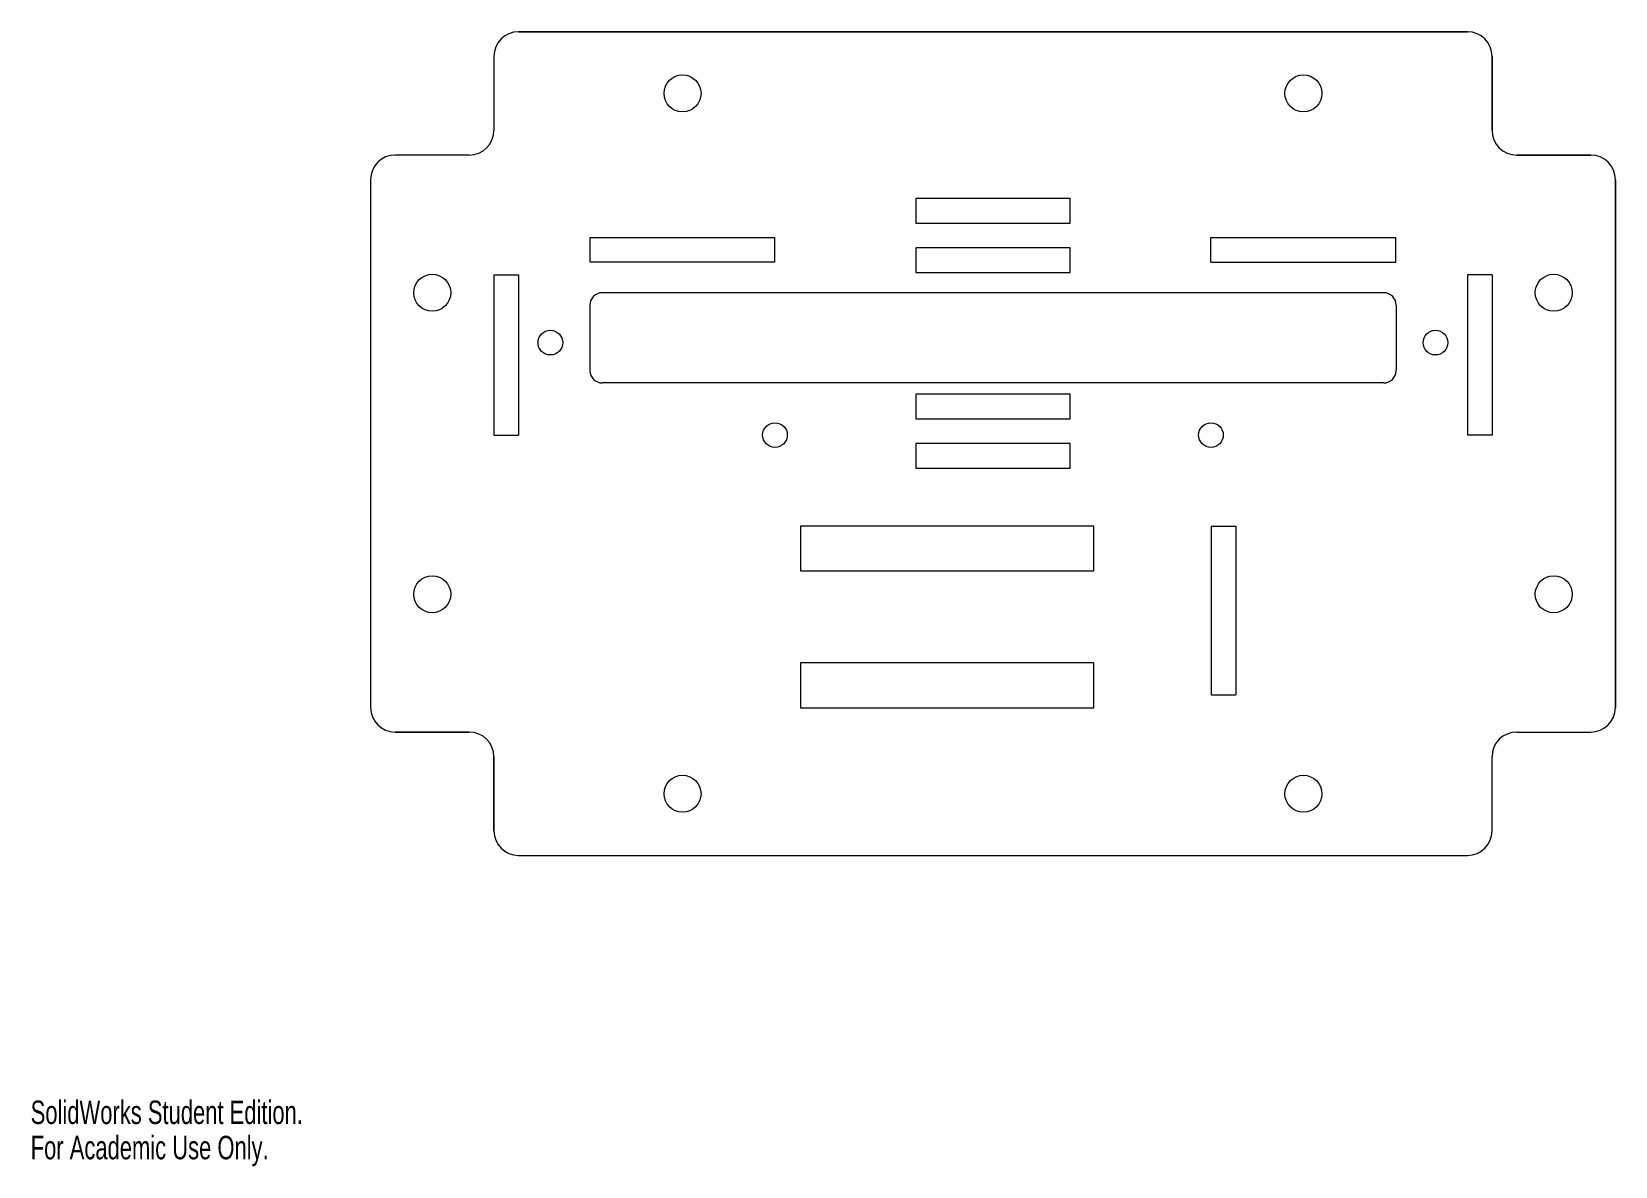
# Model space of a CAD drawing. Header units: inches. Extents: x 0 to 12.9, y 0 to 9.2.
import ezdxf

# ---------------------------------------------------------------- set-up
doc = ezdxf.new("R2010")
doc.units = ezdxf.units.IN
doc.header["$MEASUREMENT"] = 0
doc.styles.add('SLDTEXTSTYLE0', font='TXT', dxfattribs={"width": 0.7})

msp = doc.modelspace()

# ---------------------------------------------------------------- linework, layer by layer
at = {"color": 7, "linetype": 'Continuous', "lineweight": 15}
for p, q in [((3.957, 9.201), (11.653, 9.201)), ((3.757, 9.001), (3.757, 8.401)), ((11.853, 9.001), (11.853, 8.401)), ((3.557, 8.201), (2.957, 8.201)), ((12.053, 8.201), (12.653, 8.201)), ((2.757, 8.001), (2.757, 3.72)), ((12.853, 8.001), (12.853, 3.72)), ((8.43, 7.848), (7.18, 7.848)), ((7.18, 7.848), (7.18, 7.648)), ((8.43, 7.648), (8.43, 7.848)), ((7.18, 7.648), (8.43, 7.648)), ((4.537, 7.533), (6.037, 7.533)), ((4.537, 7.333), (4.537, 7.533)), ((6.037, 7.333), (6.037, 7.533)), ((9.573, 7.533), (11.073, 7.533)), ((9.573, 7.333), (9.573, 7.533)), ((11.073, 7.333), (11.073, 7.533)), ((6.037, 7.333), (4.537, 7.333)), ((7.18, 7.448), (7.18, 7.248)), ((8.43, 7.448), (7.18, 7.448)), ((8.43, 7.248), (8.43, 7.448)), ((9.573, 7.333), (11.073, 7.333)), ((3.757, 7.229), (3.957, 7.229)), ((3.757, 7.229), (3.757, 5.929)), ((3.957, 7.229), (3.957, 5.929)), ((7.18, 7.248), (8.43, 7.248)), ((11.653, 7.229), (11.653, 5.929)), ((11.853, 7.229), (11.653, 7.229)), ((11.853, 7.229), (11.853, 5.929)), ((10.974, 7.084), (4.636, 7.084)), ((4.536, 6.984), (4.536, 6.452)), ((11.074, 6.984), (11.074, 6.452)), ((10.974, 6.352), (4.636, 6.352)), ((8.43, 6.261), (7.18, 6.261)), ((7.18, 6.261), (7.18, 6.061)), ((8.43, 6.061), (8.43, 6.261)), ((7.18, 6.061), (8.43, 6.061)), ((3.757, 5.929), (3.957, 5.929)), ((11.853, 5.929), (11.653, 5.929)), ((8.43, 5.861), (7.18, 5.861)), ((7.18, 5.861), (7.18, 5.661)), ((8.43, 5.661), (8.43, 5.861)), ((7.18, 5.661), (8.43, 5.661)), ((8.624, 5.191), (6.244, 5.191)), ((6.244, 5.191), (6.244, 4.828)), ((8.624, 4.828), (8.624, 5.191)), ((9.575, 5.191), (9.575, 3.822)), ((9.575, 5.191), (9.775, 5.191)), ((9.775, 5.191), (9.775, 3.822)), ((6.244, 4.828), (8.624, 4.828)), ((8.624, 4.081), (6.244, 4.081)), ((6.244, 4.081), (6.244, 3.718)), ((8.624, 3.718), (8.624, 4.081)), ((9.575, 3.822), (9.775, 3.822)), ((6.244, 3.718), (8.624, 3.718)), ((3.557, 3.52), (2.957, 3.52)), ((12.053, 3.52), (12.653, 3.52)), ((3.757, 2.72), (3.757, 3.32)), ((11.853, 2.72), (11.853, 3.32)), ((3.957, 2.52), (11.653, 2.52))]:
    msp.add_line(p, q, dxfattribs=at)
at = {"color": 7, "linetype": 'Continuous', "lineweight": 0}
for p, q in [((11.653, 9.201), (3.957, 9.201)), ((3.757, 9.001), (3.757, 8.401)), ((11.853, 8.401), (11.853, 9.001)), ((3.557, 8.201), (2.957, 8.201)), ((12.653, 8.201), (12.053, 8.201)), ((2.757, 8.001), (2.757, 3.72)), ((12.853, 3.72), (12.853, 8.001)), ((2.957, 3.52), (3.557, 3.52)), ((12.053, 3.52), (12.653, 3.52)), ((3.757, 3.32), (3.757, 2.72)), ((11.853, 2.72), (11.853, 3.32)), ((3.957, 2.52), (11.653, 2.52))]:
    msp.add_line(p, q, dxfattribs=at)
at = {"color": 7, "linetype": 'Continuous', "lineweight": 15}
for centre, radius in [((5.287, 8.701), 0.15), ((10.323, 8.701), 0.15), ((3.257, 7.084), 0.15), ((12.353, 7.084), 0.15), ((4.215, 6.679), 0.1), ((11.394, 6.679), 0.1), ((6.037, 5.929), 0.1), ((9.573, 5.929), 0.1), ((3.257, 4.638), 0.15), ((12.353, 4.638), 0.15), ((5.287, 3.02), 0.15), ((10.323, 3.02), 0.15)]:
    msp.add_circle(centre, radius, dxfattribs=at)
for centre, radius, start, end in [((3.957, 9.001), 0.2, 90, 180), ((11.653, 9.001), 0.2, 0, 90), ((3.557, 8.401), 0.2, 270, 0), ((12.053, 8.401), 0.2, 180, 270), ((2.957, 8.001), 0.2, 90, 180), ((12.653, 8.001), 0.2, 0, 90), ((4.636, 6.984), 0.1, 90, 180), ((10.974, 6.984), 0.1, 0, 90), ((4.636, 6.452), 0.1, 180, 270), ((10.974, 6.452), 0.1, 270, 0), ((2.957, 3.72), 0.2, 180, 270), ((12.653, 3.72), 0.2, 270, 0), ((3.557, 3.32), 0.2, 0, 90), ((12.053, 3.32), 0.2, 90, 180), ((3.957, 2.72), 0.2, 180, 270), ((11.653, 2.72), 0.2, 270, 0)]:
    msp.add_arc(centre, radius, start, end, dxfattribs=at)
at = {"color": 7, "linetype": 'Continuous', "lineweight": 0}
for centre, start, end in [((3.957, 9.001), 90, 180), ((11.653, 9.001), 0, 90), ((3.557, 8.401), 270, 0), ((12.053, 8.401), 180, 270), ((2.957, 8.001), 90, 180), ((12.653, 8.001), 0, 90), ((2.957, 3.72), 180, 270), ((12.653, 3.72), 270, 0), ((3.557, 3.32), 0, 90), ((12.053, 3.32), 90, 180), ((3.957, 2.72), 180, 270), ((11.653, 2.72), 270, 0)]:
    msp.add_arc(centre, 0.2, start, end, dxfattribs=at)

# ---------------------------------------------------------------- texts
at = {"color": 7, "linetype": 'Continuous', "char_height": 0.1903, "attachment_point": 1, "style": 'SLDTEXTSTYLE0'}
for s, insert in [('SolidWorks Student Edition.', (0, 0.531)), ('For Academic Use Only.', (0, 0.245))]:
    msp.add_mtext(s, dxfattribs=dict(at, insert=insert))

doc.saveas('drawing.dxf')
